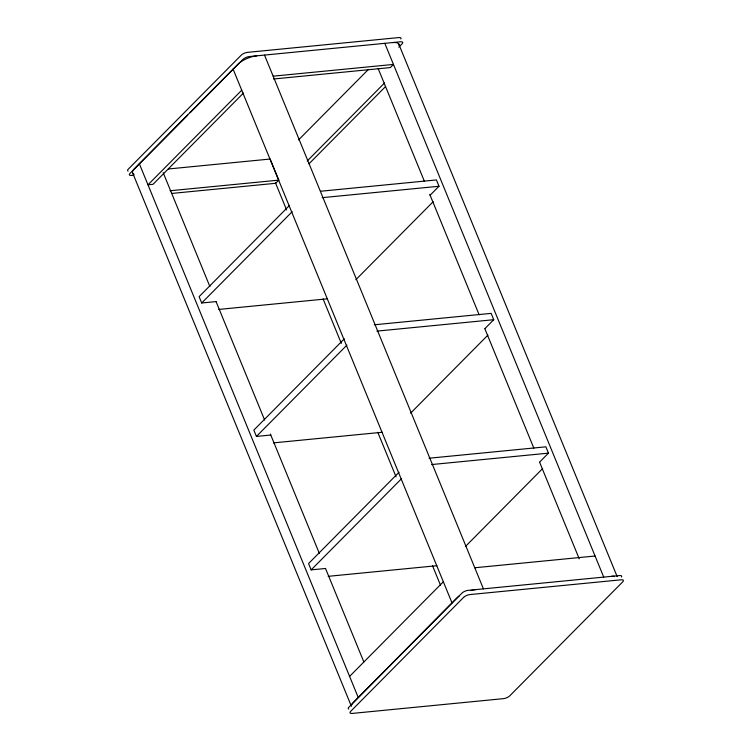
<?xml version="1.0" encoding="UTF-8"?>
<svg xmlns="http://www.w3.org/2000/svg" width="751" height="751" viewBox="0 0 751 751"><rect width="100%" height="100%" fill="white"/><g stroke="black" fill="none" stroke-linecap="round" stroke-linejoin="round"><path stroke-width="1.13" d="M187.722 115.128L129.998 173.387A4.881 1.746 -22.3 0 0 131.472 175.434L133.8 175.208M190.2 112.631L242.977 59.376A4.881 1.746 -22.3 0 1 249.266 56.569L400.612 41.784A4.881 1.746 -22.3 0 1 402.085 43.83L398.79 47.163M241.738 90.204L147.985 184.812L153.026 184.314L243.493 93.03M298.56 139.911L368.459 69.374M168.346 168.984L270.144 159.034L278.79 180.137L275.664 183.291L171.566 193.458M307.215 161.005L384.512 83.004M308.971 163.831L385.451 86.656M289.567 205.38L199.109 296.664L201.7 302.991L216.063 301.592M201.7 302.991L292.167 211.707M430.116 195.232L439.006 186.257L436.406 179.93L320.733 191.233M355.88 279.682L433.186 201.681M344.296 338.823L253.838 430.107L256.429 436.434L270.792 435.036M256.429 436.434L346.896 345.15M484.846 328.675L493.736 319.701L491.145 313.374L374.308 324.789M410.619 413.134L487.915 335.124M399.025 472.266L308.567 563.55L311.158 569.887L325.521 568.479M311.158 569.887L401.625 478.603M539.575 462.128L548.465 453.144L545.874 446.817L429.037 458.232M465.348 546.578L542.644 468.568M349.6 676.398L443.353 581.79M273.157 76.18L393.458 64.426L390.332 67.581L273.505 78.996M170.064 190.754L278.79 180.137M322.179 197.673L439.006 186.257M218.729 309.431L327.464 298.814M376.908 331.116L493.736 319.701M273.467 442.883L382.193 432.257M431.637 464.559L548.465 453.144M328.196 576.327L436.922 565.7M474.773 567.765L595.074 556.012M398.687 43.896L617.162 576.599M384.803 43.333L603.729 577.115M378.128 68.472L424.399 181.31M429.741 194.331L479.129 314.753M484.911 328.863L533.858 448.197M539.65 462.306L579.246 558.866M264.502 55.086L483.428 588.859M233.082 69.101L451.999 602.884M275.467 182.803L286.591 209.923M323.08 298.889L341.32 343.376M377.809 432.341L396.049 476.819M432.538 565.785L440.546 585.311M163.183 172.664L209.904 286.582M216.138 301.771L264.634 420.025M270.416 434.134L319.363 553.468M325.596 568.657L363.86 661.969M139.329 163.709L358.246 697.491M132.833 173.378L351.308 706.071M400.846 38.996A4.881 1.746 -22.3 0 0 398.875 37.569L247.53 52.354A4.881 1.746 -22.3 0 0 241.249 55.152L128.261 169.163A4.881 1.746 -22.3 0 0 128.121 171.078M621.499 577.003A4.881 1.746 -22.3 0 0 619.528 575.566L468.183 590.352A4.881 1.746 -22.3 0 0 461.893 593.159L348.915 707.17A4.881 1.746 -22.3 0 0 348.774 709.075M611.483 576.355A14.644 5.229 -22.3 0 1 614.252 576.308M392.566 42.572A14.644 5.229 -22.3 0 1 399.044 45.229M459.077 596.116A14.644 5.229 -22.3 0 0 456.805 598.04L353.439 702.345A14.644 5.229 -22.3 0 0 351.393 705.827M470.661 590.615A14.644 5.229 -22.3 0 1 472.407 590.164M473.534 589.929A14.644 5.229 -22.3 0 1 475.665 589.619M256.739 55.837A14.644 5.229 -22.3 0 0 237.889 64.257L134.523 168.562A14.644 5.229 -22.3 0 0 134.1 174.298M463.63 597.374L350.642 711.385A4.881 1.746 -22.3 0 0 352.125 713.431L503.47 698.646A4.881 1.746 -22.3 0 0 509.751 695.848L622.739 581.837A4.881 1.746 -22.3 0 0 621.255 579.791L469.91 594.576A4.881 1.746 -22.3 0 0 463.63 597.374"/></g></svg>
